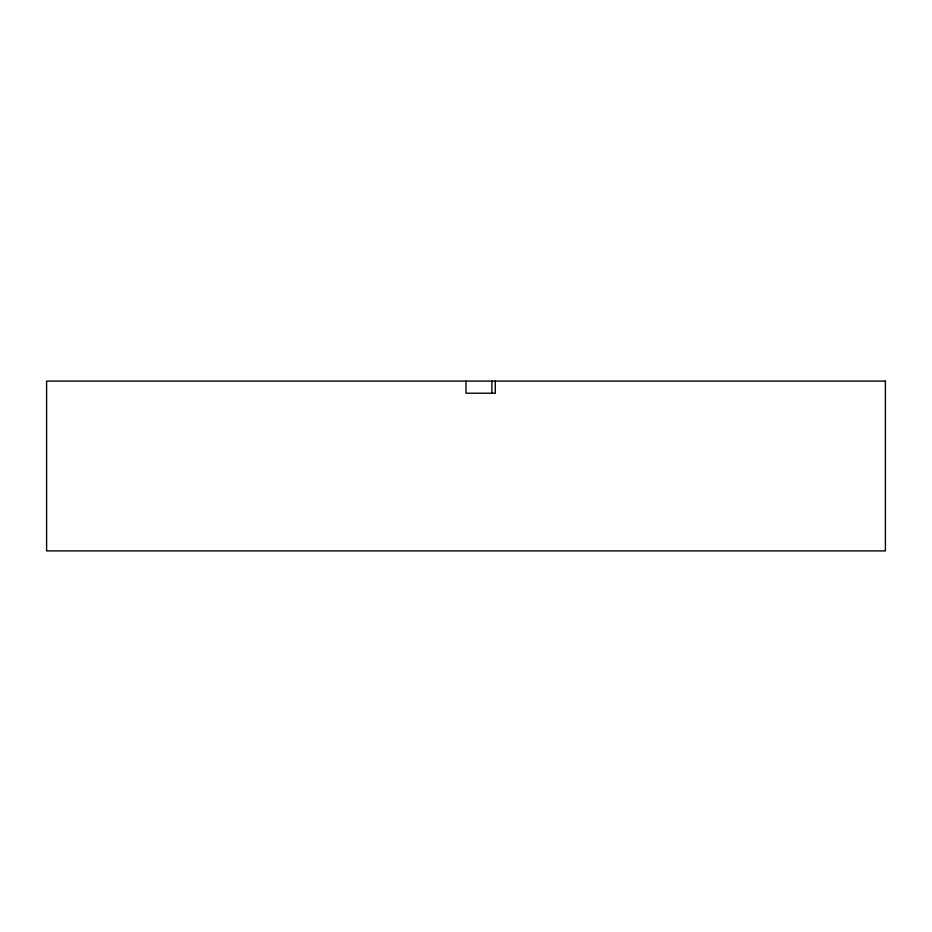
<?xml version="1.0" encoding="UTF-8"?>
<svg xmlns="http://www.w3.org/2000/svg" width="932" height="932" viewBox="0 0 932 932"><rect width="100%" height="100%" fill="white"/><g stroke="black" fill="none" stroke-linecap="round" stroke-linejoin="round"><path stroke-width="1.4" d="M495.276 381.095L495.276 393.222L466 393.222L466 381.095M491.886 381.095L491.886 393.222M885.4 381.095L46.6 381.095L46.6 550.905L885.4 550.905L885.4 381.095"/></g></svg>
